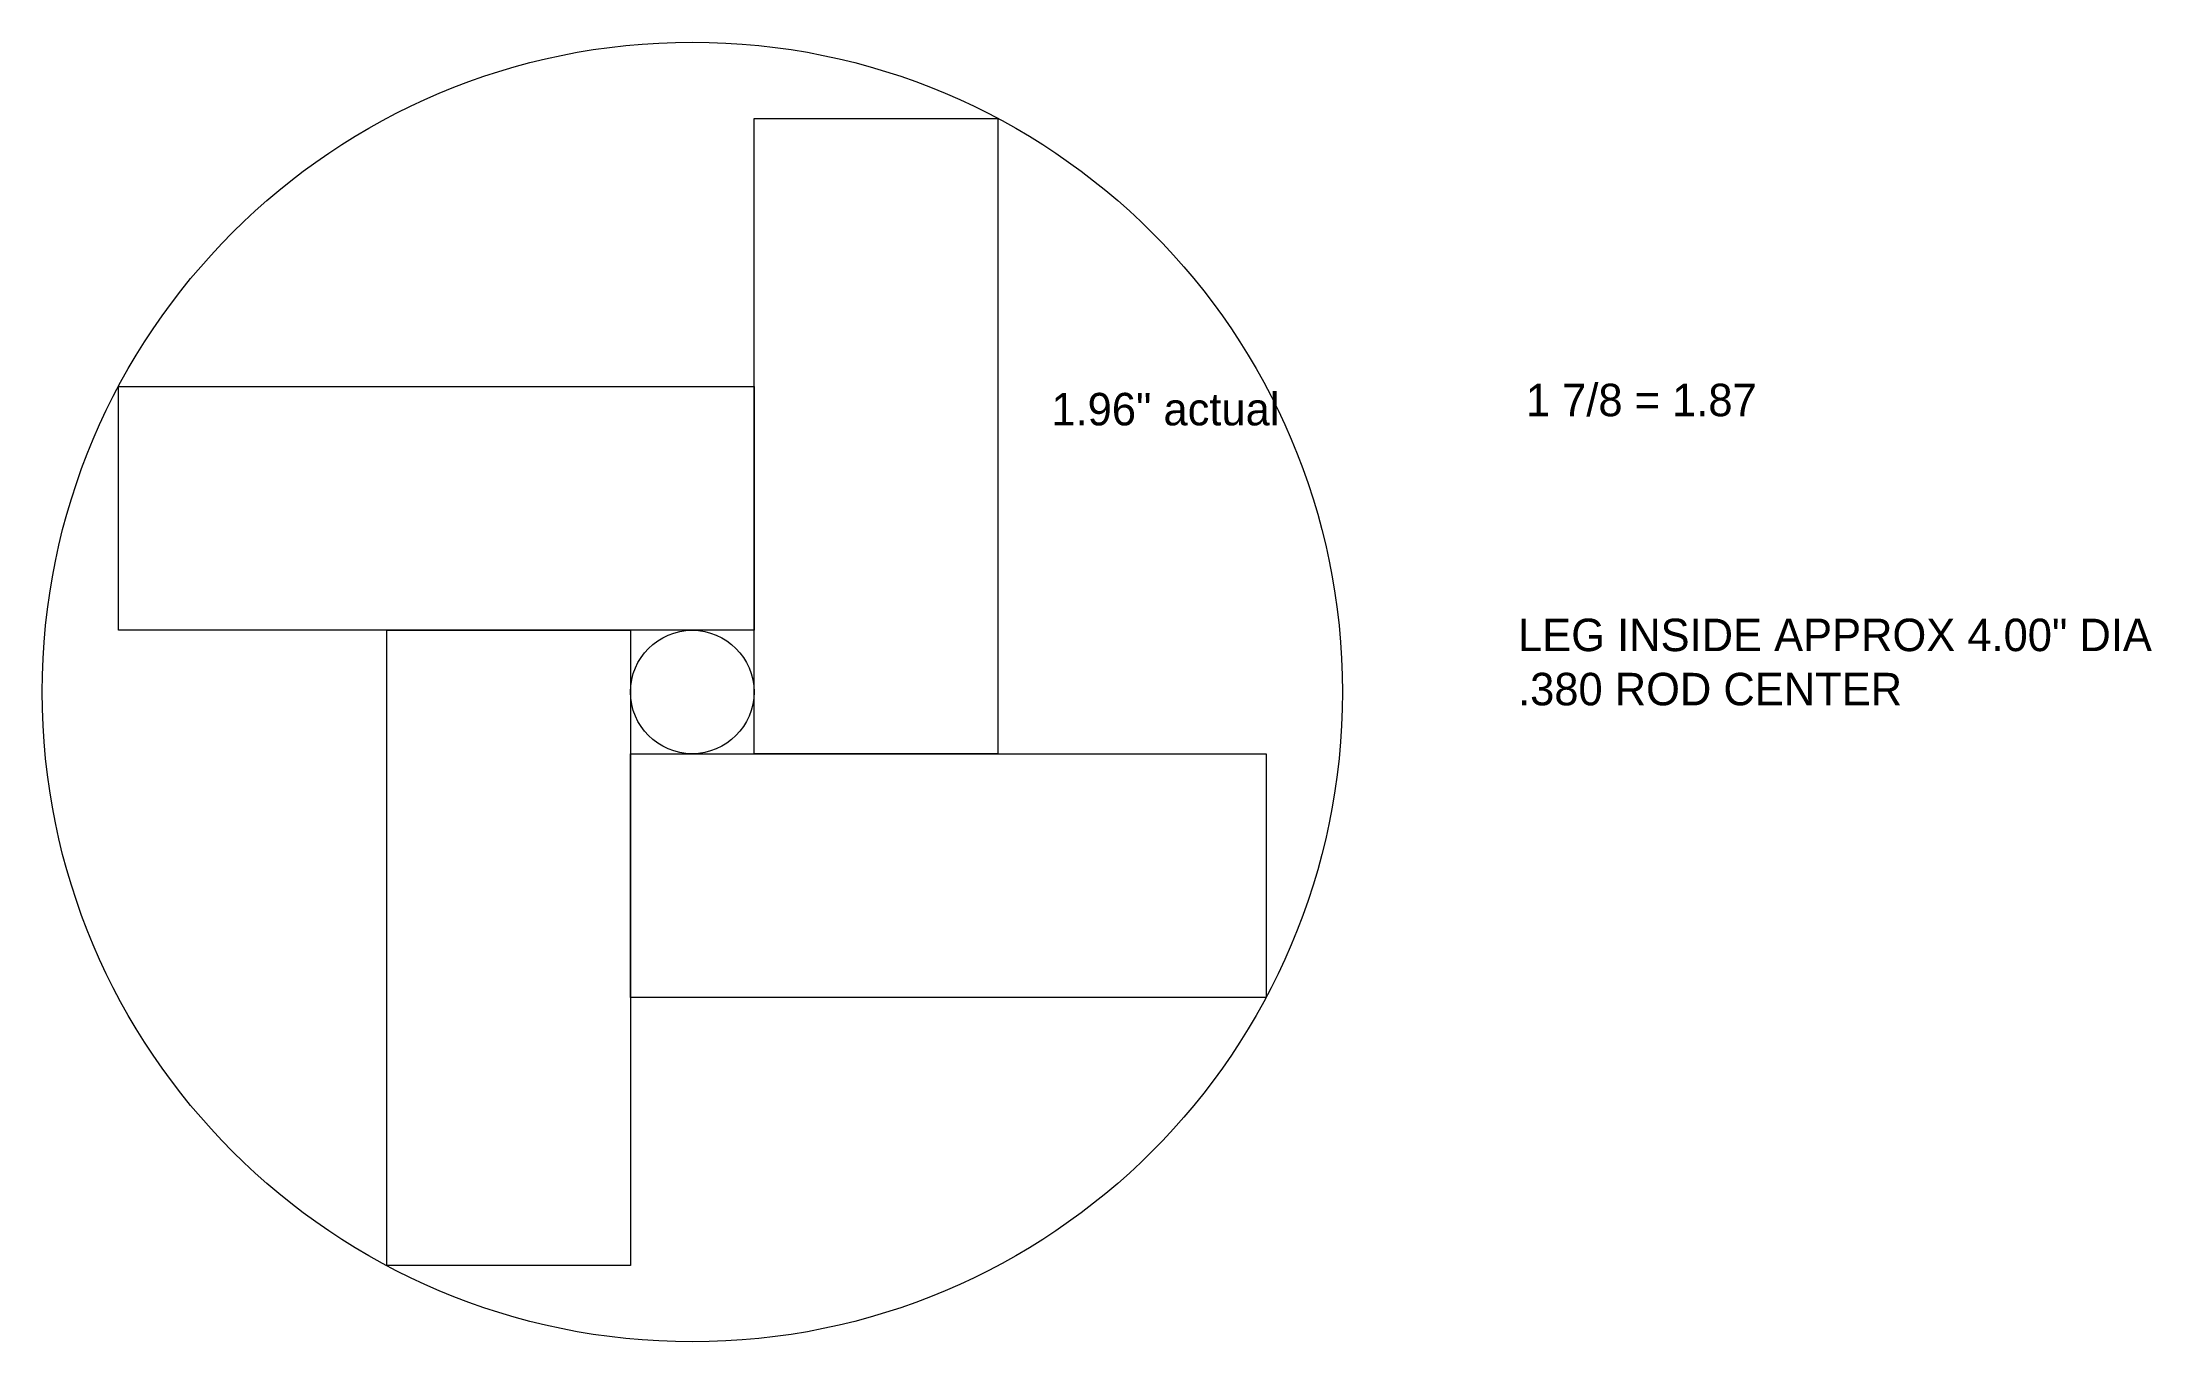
# Model space of a CAD drawing. Extents: x 0.75 to 7.24, y 0.33 to 4.33.
import ezdxf

# ---------------------------------------------------------------- set-up
doc = ezdxf.new("R2010")
doc.units = 0
doc.header["$MEASUREMENT"] = 0
doc.layers.add('outline', color=3, linetype='Continuous')

msp = doc.modelspace()

# ---------------------------------------------------------------- linework, layer by layer
at = {"linetype": 'Continuous', "lineweight": 0}
for radius in [2, 0.19]:
    msp.add_circle((2.75, 2.325), radius, dxfattribs=at)
at = {"layer": 'outline', "linetype": 'Continuous', "lineweight": 0, "flags": 128}
for points in [[(3.69, 4.0903), (3.69, 2.325), (3.69, 2.135), (2.94, 2.135), (2.94, 2.325), (2.94, 4.0903)], [(0.9847, 3.265), (2.75, 3.265), (2.94, 3.265), (2.94, 2.515), (2.75, 2.515), (0.9847, 2.515)], [(1.81, 0.5597), (1.81, 2.325), (1.81, 2.515), (2.56, 2.515), (2.56, 2.325), (2.56, 0.5597)], [(4.5153, 1.385), (2.75, 1.385), (2.56, 1.385), (2.56, 2.135), (2.75, 2.135), (4.5153, 2.135)]]:
    msp.add_lwpolyline(points, close=True, dxfattribs=at)

# ---------------------------------------------------------------- texts
at = {"linetype": 'Continuous', "lineweight": 0}
for s, p in [('1.96" actual', (3.8548, 3.1456)), ('1 7/8 = 1.87', (5.3146, 3.1738)), ('LEG INSIDE APPROX 4.00" DIA', (5.2905, 2.4507)), ('.380 ROD CENTER', (5.2905, 2.284))]:
    msp.add_text(s, height=0.1, dxfattribs=at).set_placement(p)

doc.saveas('drawing.dxf')
